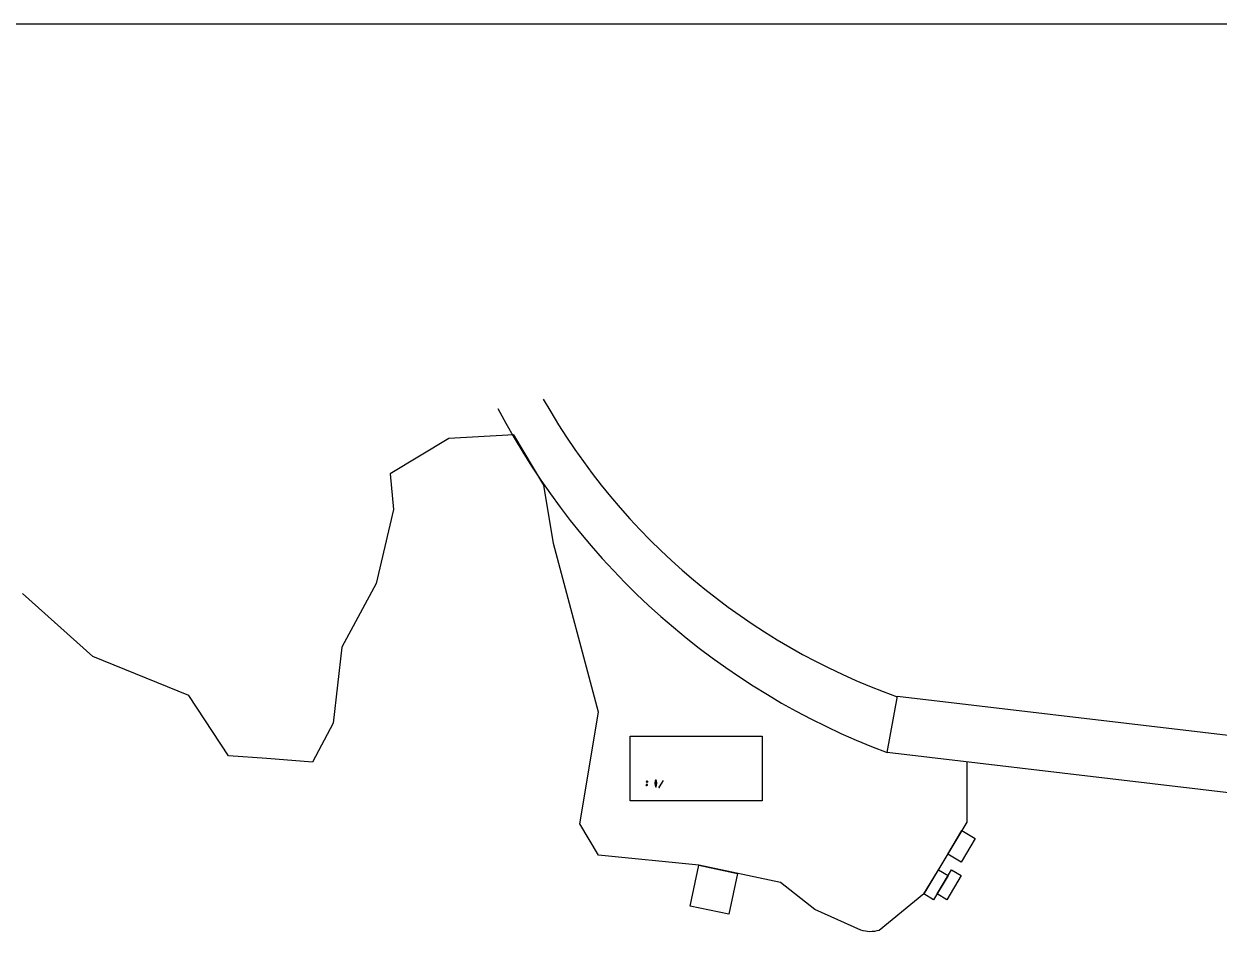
# Model space of a CAD drawing. Extents: x -2575501 to 16617496, y -2334620 to 1078419.
# Drawn here: x 14849533 to 15512675, y 381961 to 885691 of the extents above; entities that cross this region are included whole.
import ezdxf

# ---------------------------------------------------------------- set-up
doc = ezdxf.new("R2010")
doc.units = 0
doc.header["$LTSCALE"] = 10
doc.header["$MEASUREMENT"] = 0
for name, color, linetype in [('W-FLOAT_BOWL浮筒', 253, 'Continuous'), ('固定锚', 5, 'Continuous'), ('平面配景', 7, 'Continuous')]:
    doc.layers.add(name, color=color, linetype=linetype)

# ---------------------------------------------------------------- blocks, each defined once
blk = doc.blocks.new('蓝浮筒')
at = {"layer": 'W-FLOAT_BOWL浮筒', "color": 5}
for p, q in [((-549, 527), (-527, 549)), ((-549, 473), (-521, 445)), ((-549, 27), (-521, 55)), ((-516, 261), (-516, 239)), ((-484, 301), (-513, 268)), ((-484, 199), (-513, 232)), ((-500, 395), (-500, 351)), ((-500, 149), (-500, 105)), ((-484, 329), (-497, 345)), ((-484, 171), (-497, 155)), ((-481, 307), (-481, 323)), ((-481, 193), (-481, 177)), ((-445, 479), (-479, 445)), ((-479, 55), (-445, 21)), ((-473, 549), (-445, 521)), ((-351, 500), (-395, 500)), ((-351, 0), (-395, 0)), ((-329, 484), (-345, 497)), ((-307, 481), (-323, 481)), ((-301, 484), (-268, 513)), ((-297, -13), (-264, 16)), ((-239, 516), (-261, 516)), ((-242, 19), (-258, 19)), ((-203, -13), (-236, 16)), ((-199, 484), (-232, 513)), ((-193, 481), (-177, 481)), ((-171, 484), (-155, 497)), ((-105, 500), (-149, 500)), ((-105, 0), (-149, 0)), ((-27, 549), (-55, 521)), ((-55, 479), (-21, 445)), ((-21, 55), (-55, 21)), ((-19, 258), (-19, 242)), ((13, 297), (-16, 264)), ((13, 203), (-16, 236)), ((0, 395), (0, 351)), ((0, 149), (0, 105)), ((13, 333), (3, 345)), ((13, 167), (3, 155)), ((16, 304), (16, 326)), ((16, 196), (16, 174)), ((49, 473), (21, 445)), ((49, 27), (21, 55)), ((27, 549), (49, 527)), ((-527, -49), (-549, -27)), ((-473, -49), (-445, -21)), ((-333, -13), (-345, -3)), ((-304, -16), (-326, -16)), ((-196, -16), (-174, -16)), ((-167, -13), (-155, -3)), ((-27, -49), (-55, -21)), ((49, -27), (27, -49))]:
    blk.add_line(p, q, dxfattribs=at)
for centre, radius, start, end in [((-522, 500), 38, 135, 225), ((-522, 0), 38, 135, 225), ((-524, 500), 7, 90, 270), ((-524, 0), 7, 90, 270), ((-500, 522), 38, 45, 135), ((-500, 500), 25, 106.260205, 163.739795), ((-500, 500), 25, 196.260205, 253.739795), ((-500, 0), 25, 106.260205, 163.739795), ((-570, 395), 70, 0, 45), ((-570, 105), 70, 315, 0), ((-506, 261), 10, 137.726311, 180), ((-506, 239), 10, 180, 222.273689), ((-500, 524), 7, 0, 180), ((-500, 476), 7, 180, 0), ((-500, 24), 7, 0, 180), ((-430, 395), 70, 135, 180), ((-490, 351), 10, 180, 222.273689), ((-490, 149), 10, 137.726311, 180), ((-430, 105), 70, 180, 225), ((-500, 500), 25, 16.260205, 73.739795), ((-500, 500), 25, 286.260205, 343.739795), ((-500, 0), 25, 16.260205, 73.739795), ((-491, 323), 10, 0, 42.273689), ((-491, 307), 10, 317.726311, 0), ((-491, 193), 10, 0, 42.273689), ((-491, 177), 10, 317.726311, 0), ((-476, 500), 7, 270, 90), ((-476, 0), 7, 270, 90), ((-395, 570), 70, 225, 270), ((-395, 430), 70, 90, 135), ((-395, 70), 70, 225, 270), ((-395, -70), 70, 90, 135), ((-351, 490), 10, 47.726311, 90), ((-351, -10), 10, 47.726311, 90), ((-323, 491), 10, 227.726311, 270), ((-307, 491), 10, 270, 312.273689), ((-261, 506), 10, 90, 132.273689), ((-258, 9), 10, 90, 132.273689), ((-242, 9), 10, 47.726311, 90), ((-239, 506), 10, 47.726311, 90), ((-193, 491), 10, 227.726311, 270), ((-177, 491), 10, 270, 312.273689), ((-149, 490), 10, 90, 132.273689), ((-149, -10), 10, 90, 132.273689), ((-105, 570), 70, 270, 315), ((-105, 430), 70, 45, 90), ((-105, 70), 70, 270, 315), ((-105, -70), 70, 45, 90), ((-24, 500), 7, 90, 270), ((-24, 0), 7, 90, 270), ((0, 522), 38, 45, 135), ((0, 500), 25, 106.260205, 163.739795), ((0, 500), 25, 196.260205, 253.739795), ((0, 0), 25, 106.260205, 163.739795), ((-70, 395), 70, 0, 45), ((-70, 105), 70, 315, 0), ((-9, 258), 10, 137.726311, 180), ((-9, 242), 10, 180, 222.273689), ((0, 524), 7, 0, 180), ((0, 476), 7, 180, 0), ((0, 24), 7, 0, 180), ((70, 395), 70, 135, 180), ((10, 351), 10, 180, 222.273689), ((10, 149), 10, 137.726311, 180), ((70, 105), 70, 180, 225), ((0, 500), 25, 16.260205, 73.739795), ((0, 500), 25, 286.260205, 343.739795), ((0, 0), 25, 16.260205, 73.739795), ((6, 326), 10, 0, 42.273689), ((6, 304), 10, 317.726311, 0), ((6, 196), 10, 0, 42.273689), ((6, 174), 10, 317.726311, 0), ((24, 500), 7, 270, 90), ((24, 0), 7, 270, 90), ((22, 500), 38, 315, 45), ((22, 0), 38, 315, 45), ((-500, -22), 38, 225, 315), ((-500, 0), 25, 196.260205, 253.739795), ((-500, -24), 7, 180, 0), ((-500, 0), 25, 286.260205, 343.739795), ((-326, -6), 10, 227.726311, 270), ((-304, -6), 10, 270, 312.273689), ((-196, -6), 10, 227.726311, 270), ((-174, -6), 10, 270, 312.273689), ((0, -22), 38, 225, 315), ((0, 0), 25, 196.260205, 253.739795), ((0, -24), 7, 180, 0), ((0, 0), 25, 286.260205, 343.739795)]:
    blk.add_arc(centre, radius, start, end, dxfattribs=at)
blk = doc.blocks.new('橙浮筒')
at = {"layer": 'W-FLOAT_BOWL浮筒', "color": 30}
for p, q in [((-549, 527), (-527, 549)), ((-549, 473), (-521, 445)), ((-549, 27), (-521, 55)), ((-516, 261), (-516, 239)), ((-484, 301), (-513, 268)), ((-484, 199), (-513, 232)), ((-500, 395), (-500, 351)), ((-500, 149), (-500, 105)), ((-484, 329), (-497, 345)), ((-484, 171), (-497, 155)), ((-481, 307), (-481, 323)), ((-481, 193), (-481, 177)), ((-445, 479), (-479, 445)), ((-479, 55), (-445, 21)), ((-473, 549), (-445, 521)), ((-351, 500), (-395, 500)), ((-351, 0), (-395, 0)), ((-329, 484), (-345, 497)), ((-307, 481), (-323, 481)), ((-301, 484), (-268, 513)), ((-297, -13), (-264, 16)), ((-239, 516), (-261, 516)), ((-242, 19), (-258, 19)), ((-203, -13), (-236, 16)), ((-199, 484), (-232, 513)), ((-193, 481), (-177, 481)), ((-171, 484), (-155, 497)), ((-105, 500), (-149, 500)), ((-105, 0), (-149, 0)), ((-27, 549), (-55, 521)), ((-55, 479), (-21, 445)), ((-21, 55), (-55, 21)), ((-19, 258), (-19, 242)), ((13, 297), (-16, 264)), ((13, 203), (-16, 236)), ((0, 395), (0, 351)), ((0, 149), (0, 105)), ((13, 333), (3, 345)), ((13, 167), (3, 155)), ((16, 304), (16, 326)), ((16, 196), (16, 174)), ((49, 473), (21, 445)), ((49, 27), (21, 55)), ((27, 549), (49, 527)), ((-527, -49), (-549, -27)), ((-473, -49), (-445, -21)), ((-333, -13), (-345, -3)), ((-304, -16), (-326, -16)), ((-196, -16), (-174, -16)), ((-167, -13), (-155, -3)), ((-27, -49), (-55, -21)), ((49, -27), (27, -49))]:
    blk.add_line(p, q, dxfattribs=at)
for centre, radius, start, end in [((-522, 500), 38, 135, 225), ((-522, 0), 38, 135, 225), ((-524, 500), 7, 90, 270), ((-524, 0), 7, 90, 270), ((-500, 522), 38, 45, 135), ((-500, 500), 25, 106.260205, 163.739795), ((-500, 500), 25, 196.260205, 253.739795), ((-500, 0), 25, 106.260205, 163.739795), ((-570, 395), 70, 0, 45), ((-570, 105), 70, 315, 0), ((-506, 261), 10, 137.726311, 180), ((-506, 239), 10, 180, 222.273689), ((-500, 524), 7, 0, 180), ((-500, 476), 7, 180, 0), ((-500, 24), 7, 0, 180), ((-430, 395), 70, 135, 180), ((-490, 351), 10, 180, 222.273689), ((-490, 149), 10, 137.726311, 180), ((-430, 105), 70, 180, 225), ((-500, 500), 25, 16.260205, 73.739795), ((-500, 500), 25, 286.260205, 343.739795), ((-500, 0), 25, 16.260205, 73.739795), ((-491, 323), 10, 0, 42.273689), ((-491, 307), 10, 317.726311, 0), ((-491, 193), 10, 0, 42.273689), ((-491, 177), 10, 317.726311, 0), ((-476, 500), 7, 270, 90), ((-476, 0), 7, 270, 90), ((-395, 570), 70, 225, 270), ((-395, 430), 70, 90, 135), ((-395, 70), 70, 225, 270), ((-395, -70), 70, 90, 135), ((-351, 490), 10, 47.726311, 90), ((-351, -10), 10, 47.726311, 90), ((-323, 491), 10, 227.726311, 270), ((-307, 491), 10, 270, 312.273689), ((-261, 506), 10, 90, 132.273689), ((-258, 9), 10, 90, 132.273689), ((-242, 9), 10, 47.726311, 90), ((-239, 506), 10, 47.726311, 90), ((-193, 491), 10, 227.726311, 270), ((-177, 491), 10, 270, 312.273689), ((-149, 490), 10, 90, 132.273689), ((-149, -10), 10, 90, 132.273689), ((-105, 570), 70, 270, 315), ((-105, 430), 70, 45, 90), ((-105, 70), 70, 270, 315), ((-105, -70), 70, 45, 90), ((-24, 500), 7, 90, 270), ((-24, 0), 7, 90, 270), ((0, 522), 38, 45, 135), ((0, 500), 25, 106.260205, 163.739795), ((0, 500), 25, 196.260205, 253.739795), ((0, 0), 25, 106.260205, 163.739795), ((-70, 395), 70, 0, 45), ((-70, 105), 70, 315, 0), ((-9, 258), 10, 137.726311, 180), ((-9, 242), 10, 180, 222.273689), ((0, 524), 7, 0, 180), ((0, 476), 7, 180, 0), ((0, 24), 7, 0, 180), ((70, 395), 70, 135, 180), ((10, 351), 10, 180, 222.273689), ((10, 149), 10, 137.726311, 180), ((70, 105), 70, 180, 225), ((0, 500), 25, 16.260205, 73.739795), ((0, 500), 25, 286.260205, 343.739795), ((0, 0), 25, 16.260205, 73.739795), ((6, 326), 10, 0, 42.273689), ((6, 304), 10, 317.726311, 0), ((6, 196), 10, 0, 42.273689), ((6, 174), 10, 317.726311, 0), ((24, 500), 7, 270, 90), ((24, 0), 7, 270, 90), ((22, 500), 38, 315, 45), ((22, 0), 38, 315, 45), ((-500, -22), 38, 225, 315), ((-500, 0), 25, 196.260205, 253.739795), ((-500, -24), 7, 180, 0), ((-500, 0), 25, 286.260205, 343.739795), ((-326, -6), 10, 227.726311, 270), ((-304, -6), 10, 270, 312.273689), ((-196, -6), 10, 227.726311, 270), ((-174, -6), 10, 270, 312.273689), ((0, -22), 38, 225, 315), ((0, 0), 25, 196.260205, 253.739795), ((0, -24), 7, 180, 0), ((0, 0), 25, 286.260205, 343.739795)]:
    blk.add_arc(centre, radius, start, end, dxfattribs=at)
blk = doc.blocks.new('渔船')
at = {"layer": '平面配景'}
for p, q in [((-810, -178), (-1241, 10)), ((-810, 200), (-1237, 11)), ((-810, 200), (-378, 287)), ((-378, 287), (-378, -265)), ((-378, 287), (-70, 283)), ((-70, 283), (332, 268)), ((332, 268), (553, 240)), ((553, 240), (727, 200)), ((727, 200), (1154, 11)), ((727, -178), (1157, 10)), ((2210, 11), (1156, 11)), ((-810, -178), (-378, -265)), ((-378, -265), (-70, -261)), ((-70, -261), (332, -245)), ((332, -245), (553, -218)), ((553, -218), (727, -178))]:
    blk.add_line(p, q, dxfattribs=at)
blk.add_lwpolyline([(190, -478), (727, -423), (1129, -360), (1555, -257), (1902, -139), (2210, 11), (1902, 161), (1555, 279), (1129, 382), (727, 445), (190, 500), (-425, 500), (-1096, 429), (-1396, 366), (-1640, 272), (-1790, 169), (-1790, -147), (-1640, -249), (-1396, -344), (-1096, -407), (-425, -478)], close=True, dxfattribs=at)

msp = doc.modelspace()

# ---------------------------------------------------------------- linework, layer by layer
for points in [[(9085164.9, 885691.3), (16617495.9, 885691.3), (16617495.9, -2334620), (9085164.9, -2334620)], [(15334153.4, 512901.9), (16145148.3, 417191.1), (16141417.5, 385578.2), (15328563.6, 481508.3)], [(15185848.4, 490595.5), (15259122.4, 490595.5), (15259122.4, 454845.4), (15185848.4, 454845.4)], [(15369980.5, 438275.3), (15377371.5, 433837.2), (15369509.8, 420744.9), (15362118.9, 425183)], [(15224059.2, 419028.7), (15245469.8, 414524.8), (15240692.3, 391813.5), (15219281.6, 396317.5)], [(15356945.8, 416568.1), (15362321.4, 413340.2), (15354258.3, 399912.4), (15348882.7, 403140.3)], [(15364259.7, 416568.1), (15369635.2, 413340.2), (15361572.1, 399912.4), (15356196.6, 403140.3)]]:
    msp.add_lwpolyline(points, close=True)
msp.add_lwpolyline([(15372734.4, 476295.5), (15372734.4, 442861.4), (15348882.7, 403140.3), (15324016.6, 382898.7, -0.15531004), (15313893.2, 383023.6), (15288458.6, 394401.6), (15269377.3, 409495.6), (15224059.2, 419028.7), (15168405.3, 424589.7), (15158069.6, 442067), (15168405.3, 504032.1), (15143283.5, 597450.4), (15137993.7, 629833.5), (15121369.5, 657779.2), (15085382.8, 655824.9), (15052721, 636087.1), (15054651.1, 616316.3), (15045056.9, 575247.3), (15025875.7, 540031.9), (15021181.7, 497856.6), (15009609.1, 476292.5), (14984274.7, 478167.6), (14962984.1, 479743.5), (14941112.3, 513170.2), (14887869, 534756.9), (14848772.6, 569759.5)], format="xyb")
at = {"color": 5, "const_width": 20, "elevation": 0}
msp.add_lwpolyline([(15197273.7, 465263, 1), (15197073.7, 465263, 1)], format="xyb", close=True, dxfattribs=at)
for centre, radius, start, end in [((15457484.9, 858552.4), 367404.7, 209.5066412, 250.3738535), ((15470041.8, 859198.5), 403318.7, 207.5869965, 249.4646525)]:
    msp.add_arc(centre, radius, start, end)
at = {"layer": '固定锚'}
msp.add_lwpolyline([(15202265.2, 462580.6), (15204443.4, 466003.9)], dxfattribs=at)
msp.add_lwpolyline([(15201865.2, 462180.6), (15202265.2, 462180.6), (15202265.2, 462580.6), (15201865.2, 462580.6)], close=True, dxfattribs=at)

# ---------------------------------------------------------------- block references
for name, p in [('蓝浮筒', (15195539.6, 465085.1)), ('橙浮筒', (15195395.5, 463314.7))]:
    msp.add_blockref(name, p)
at = {"rotation": 270}
msp.add_blockref('渔船', (15200145.1, 464514.1), dxfattribs=at)

doc.saveas('drawing.dxf')
